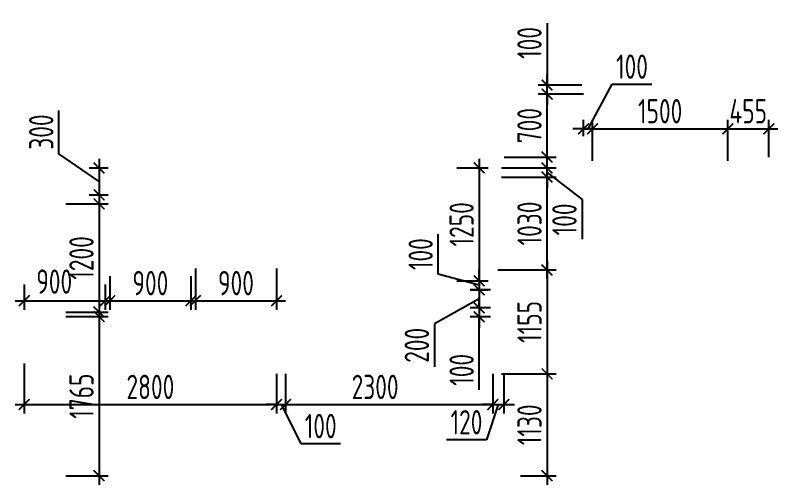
# Model space of a CAD drawing. Header units: millimetres. Extents: x -350007 to 536090, y -888 to 198380.
# Drawn here: x 75137 to 83602, y 75066 to 80274 of the extents above; entities that cross this region are included whole.
import ezdxf

# ---------------------------------------------------------------- set-up
doc = ezdxf.new("R2010")
doc.units = ezdxf.units.MM
doc.layers.add('АР_Размеры нов.', color=15, linetype='Continuous', lineweight=0)
doc.styles.add('ISOCPEUR', font='isocpeur.ttf', dxfattribs={"width": 0.7})
doc.dimstyles.new('R_100', dxfattribs={"dimtxt": 270, "dimasz": 120, "dimexe": 100, "dimexo": 0, "dimgap": 60, "dimtad": 1, "dimdec": 0, "dimrnd": 5, "dimzin": 0, "dimdsep": 46, "dimtxsty": 'ISOCPEUR', "dimblk": 'ARCHTICK', "dimcen": 0, "dimdle": 100, "dimclrd": 256, "dimclre": 256, "dimclrt": 256, "dimadec": 0, "dimazin": 0, "dimtfac": 2, "dimtdec": 0, "dimtofl": 0, "dimtmove": 1, "dimatfit": 3, "dimfxl": 1, "dimtvp": 3, "dimtolj": 1, "dimtzin": 0, "dimarcsym": 0})

# ---------------------------------------------------------------- blocks, each defined once
blk = doc.blocks.new('_ArchTick')
at = {"color": 0, "linetype": 'ByBlock', "const_width": 0.15}
blk.add_lwpolyline([(-0.5, -0.5), (0.5, 0.5)], dxfattribs=at)
blk = doc.blocks.new('*D2576')
at = {"layer": 'Defpoints', "color": 0, "ltscale": 100, "transparency": 16777216}
for p in [(80535.2, 78479), (81041.1, 78479), (80495.2, 77448.7)]:
    blk.add_point(p, dxfattribs=at)
at = {"layer": 'АР_Размеры нов.', "lineweight": -2, "ltscale": 100, "transparency": 16777216}
for p, q in [((81041.1, 77348.7), (81041.1, 78579)), ((80535.2, 78479), (81141.1, 78479)), ((80495.2, 77448.7), (81141.1, 77448.7))]:
    blk.add_line(p, q, dxfattribs=at)
at = {"layer": 'АР_Размеры нов.', "lineweight": -2, "ltscale": 100, "transparency": 16777216, "xscale": 120, "yscale": 120, "zscale": 120}
for p, rotation in [((81041.1, 78479), 90), ((81041.1, 77448.7), 270)]:
    blk.add_blockref('_ArchTick', p, dxfattribs=dict(at, rotation=rotation))
at = {"layer": 'АР_Размеры нов.', "ltscale": 100, "transparency": 16777216, "insert": (80846.1, 77963.9), "char_height": 270, "attachment_point": 5, "rotation": 90, "style": 'ISOCPEUR'}
blk.add_mtext('\\A1;1030', dxfattribs=at)
blk = doc.blocks.new('*D2613')
at = {"layer": 'Defpoints', "color": 0, "ltscale": 100, "transparency": 16777216}
for p in [(83047, 79013.9), (81547, 78660.4), (83047, 78660.4)]:
    blk.add_point(p, dxfattribs=at)
at = {"layer": 'АР_Размеры нов.', "lineweight": -2, "ltscale": 100, "transparency": 16777216}
for p, q in [((81547, 78660.4), (81547, 79113.9)), ((83047, 78660.4), (83047, 79113.9)), ((81447, 79013.9), (83147, 79013.9))]:
    blk.add_line(p, q, dxfattribs=at)
at = {"layer": 'АР_Размеры нов.', "lineweight": -2, "ltscale": 100, "transparency": 16777216, "xscale": 120, "yscale": 120, "zscale": 120, "rotation": 180}
blk.add_blockref('_ArchTick', (81547, 79013.9), dxfattribs=at)
at = {"layer": 'АР_Размеры нов.', "lineweight": -2, "ltscale": 100, "transparency": 16777216, "xscale": 120, "yscale": 120, "zscale": 120}
blk.add_blockref('_ArchTick', (83047, 79013.9), dxfattribs=at)
at = {"layer": 'АР_Размеры нов.', "ltscale": 100, "transparency": 16777216, "insert": (82297, 79208.9), "char_height": 270, "attachment_point": 5, "style": 'ISOCPEUR'}
blk.add_mtext('\\A1;1500', dxfattribs=at)
blk = doc.blocks.new('*D1956')
at = {"layer": 'Defpoints', "color": 0, "ltscale": 100, "transparency": 16777216}
for p in [(80535.2, 78479), (81041.1, 78479), (80495.2, 77448.7)]:
    blk.add_point(p, dxfattribs=at)
at = {"layer": 'АР_Размеры нов.', "lineweight": -2, "ltscale": 100, "transparency": 16777216}
for p, q in [((81041.1, 77348.7), (81041.1, 78579)), ((80535.2, 78479), (81141.1, 78479)), ((80495.2, 77448.7), (81141.1, 77448.7))]:
    blk.add_line(p, q, dxfattribs=at)
at = {"layer": 'АР_Размеры нов.', "lineweight": -2, "ltscale": 100, "transparency": 16777216, "xscale": 120, "yscale": 120, "zscale": 120}
for p, rotation in [((81041.1, 78479), 90), ((81041.1, 77448.7), 270)]:
    blk.add_blockref('_ArchTick', p, dxfattribs=dict(at, rotation=rotation))
at = {"layer": 'АР_Размеры нов.', "ltscale": 100, "transparency": 16777216, "insert": (80846.1, 77963.9), "char_height": 270, "attachment_point": 5, "rotation": 90, "style": 'ISOCPEUR'}
blk.add_mtext('\\A1;1030', dxfattribs=at)
blk = doc.blocks.new('*D1968')
at = {"layer": 'Defpoints', "color": 0, "ltscale": 500, "transparency": 16777216}
for p in [(75957.8, 78580.3), (75957.8, 78281.5), (76067.6, 78281.5)]:
    blk.add_point(p, dxfattribs=at)
at = {"layer": 'АР_Размеры нов.', "lineweight": -2, "ltscale": 500, "transparency": 16777216}
for p, q in [((75620.9, 78738.2), (75620.9, 79217.3)), ((76067.6, 78430.9), (75620.9, 78738.2)), ((76067.6, 78680.3), (76067.6, 78181.5)), ((75957.8, 78580.3), (76167.6, 78580.3)), ((75957.8, 78281.5), (76167.6, 78281.5))]:
    blk.add_line(p, q, dxfattribs=at)
at = {"layer": 'АР_Размеры нов.', "lineweight": -2, "ltscale": 500, "transparency": 16777216, "xscale": 120, "yscale": 120, "zscale": 120}
for p, rotation in [((76067.6, 78580.3), 90), ((76067.6, 78281.5), 270)]:
    blk.add_blockref('_ArchTick', p, dxfattribs=dict(at, rotation=rotation))
at = {"layer": 'АР_Размеры нов.', "lineweight": 13, "ltscale": 500, "transparency": 16777216, "insert": (75425.9, 78977.8), "char_height": 270, "attachment_point": 5, "rotation": 90, "style": 'ISOCPEUR'}
blk.add_mtext('\\A1;300', dxfattribs=at)
blk = doc.blocks.new('*D1969')
at = {"layer": 'Defpoints', "color": 0, "ltscale": 500, "transparency": 16777216}
for p in [(75697.6, 78181.5), (75697.6, 76981.5), (76067.6, 76981.5)]:
    blk.add_point(p, dxfattribs=at)
at = {"layer": 'АР_Размеры нов.', "lineweight": -2, "ltscale": 500, "transparency": 16777216}
for p, q in [((76067.6, 78281.5), (76067.6, 76881.5)), ((75697.6, 78181.5), (76167.6, 78181.5)), ((75697.6, 76981.5), (76167.6, 76981.5))]:
    blk.add_line(p, q, dxfattribs=at)
at = {"layer": 'АР_Размеры нов.', "lineweight": -2, "ltscale": 500, "transparency": 16777216, "xscale": 120, "yscale": 120, "zscale": 120}
for p, rotation in [((76067.6, 78181.5), 90), ((76067.6, 76981.5), 270)]:
    blk.add_blockref('_ArchTick', p, dxfattribs=dict(at, rotation=rotation))
at = {"layer": 'АР_Размеры нов.', "lineweight": 13, "ltscale": 500, "transparency": 16777216, "insert": (75872.6, 77581.5), "char_height": 270, "attachment_point": 5, "rotation": 90, "style": 'ISOCPEUR'}
blk.add_mtext('\\A1;1200', dxfattribs=at)
blk = doc.blocks.new('*D1970')
at = {"layer": 'Defpoints', "color": 0, "ltscale": 500, "transparency": 16777216}
for p in [(75697.6, 76931.5), (75697.6, 75165.7), (76067.6, 75165.7)]:
    blk.add_point(p, dxfattribs=at)
at = {"layer": 'АР_Размеры нов.', "lineweight": -2, "ltscale": 500, "transparency": 16777216}
for p, q in [((76067.6, 77031.5), (76067.6, 75065.7)), ((75697.6, 76931.5), (76167.6, 76931.5)), ((75697.6, 75165.7), (76167.6, 75165.7))]:
    blk.add_line(p, q, dxfattribs=at)
at = {"layer": 'АР_Размеры нов.', "lineweight": -2, "ltscale": 500, "transparency": 16777216, "xscale": 120, "yscale": 120, "zscale": 120}
for p, rotation in [((76067.6, 76931.5), 90), ((76067.6, 75165.7), 270)]:
    blk.add_blockref('_ArchTick', p, dxfattribs=dict(at, rotation=rotation))
at = {"layer": 'АР_Размеры нов.', "lineweight": 13, "ltscale": 500, "transparency": 16777216, "insert": (75872.6, 76048.6), "char_height": 270, "attachment_point": 5, "rotation": 90, "style": 'ISOCPEUR'}
blk.add_mtext('\\A1;1765', dxfattribs=at)
blk = doc.blocks.new('*D1971')
at = {"layer": 'Defpoints', "color": 0, "ltscale": 500, "transparency": 16777216}
for p in [(75237.5, 77285.7), (76137.5, 77285.7), (76137.5, 77107.4)]:
    blk.add_point(p, dxfattribs=at)
at = {"layer": 'АР_Размеры нов.', "lineweight": -2, "ltscale": 500, "transparency": 16777216}
for p, q in [((75237.5, 77285.7), (75237.5, 77007.4)), ((76137.5, 77285.7), (76137.5, 77007.4)), ((75137.5, 77107.4), (76237.5, 77107.4))]:
    blk.add_line(p, q, dxfattribs=at)
at = {"layer": 'АР_Размеры нов.', "lineweight": -2, "ltscale": 500, "transparency": 16777216, "xscale": 120, "yscale": 120, "zscale": 120, "rotation": 180}
blk.add_blockref('_ArchTick', (75237.5, 77107.4), dxfattribs=at)
at = {"layer": 'АР_Размеры нов.', "lineweight": -2, "ltscale": 500, "transparency": 16777216, "xscale": 120, "yscale": 120, "zscale": 120}
blk.add_blockref('_ArchTick', (76137.5, 77107.4), dxfattribs=at)
at = {"layer": 'АР_Размеры нов.', "lineweight": 13, "ltscale": 500, "transparency": 16777216, "insert": (75569.9, 77319.1), "char_height": 270, "attachment_point": 5, "style": 'ISOCPEUR'}
blk.add_mtext('\\A1;900', dxfattribs=at)
blk = doc.blocks.new('*D1972')
at = {"layer": 'Defpoints', "color": 0, "ltscale": 500, "transparency": 16777216}
for p in [(76187.5, 77378.2), (77087.8, 77378.2), (77087.8, 77107.4)]:
    blk.add_point(p, dxfattribs=at)
at = {"layer": 'АР_Размеры нов.', "lineweight": -2, "ltscale": 500, "transparency": 16777216}
for p, q in [((76187.5, 77378.2), (76187.5, 77007.4)), ((77087.8, 77378.2), (77087.8, 77007.4)), ((76087.5, 77107.4), (77187.8, 77107.4))]:
    blk.add_line(p, q, dxfattribs=at)
at = {"layer": 'АР_Размеры нов.', "lineweight": -2, "ltscale": 500, "transparency": 16777216, "xscale": 120, "yscale": 120, "zscale": 120, "rotation": 180}
blk.add_blockref('_ArchTick', (76187.5, 77107.4), dxfattribs=at)
at = {"layer": 'АР_Размеры нов.', "lineweight": -2, "ltscale": 500, "transparency": 16777216, "xscale": 120, "yscale": 120, "zscale": 120}
blk.add_blockref('_ArchTick', (77087.8, 77107.4), dxfattribs=at)
at = {"layer": 'АР_Размеры нов.', "lineweight": 13, "ltscale": 500, "transparency": 16777216, "insert": (76637.6, 77302.4), "char_height": 270, "attachment_point": 5, "style": 'ISOCPEUR'}
blk.add_mtext('\\A1;900', dxfattribs=at)
blk = doc.blocks.new('*D1973')
at = {"layer": 'Defpoints', "color": 0, "ltscale": 500, "transparency": 16777216}
for p in [(77137.8, 77464.3), (78037.8, 77464.3), (78037.8, 77107.4)]:
    blk.add_point(p, dxfattribs=at)
at = {"layer": 'АР_Размеры нов.', "lineweight": -2, "ltscale": 500, "transparency": 16777216}
for p, q in [((77137.8, 77464.3), (77137.8, 77007.4)), ((78037.8, 77464.3), (78037.8, 77007.4)), ((77037.8, 77107.4), (78137.8, 77107.4))]:
    blk.add_line(p, q, dxfattribs=at)
at = {"layer": 'АР_Размеры нов.', "lineweight": -2, "ltscale": 500, "transparency": 16777216, "xscale": 120, "yscale": 120, "zscale": 120, "rotation": 180}
blk.add_blockref('_ArchTick', (77137.8, 77107.4), dxfattribs=at)
at = {"layer": 'АР_Размеры нов.', "lineweight": -2, "ltscale": 500, "transparency": 16777216, "xscale": 120, "yscale": 120, "zscale": 120}
blk.add_blockref('_ArchTick', (78037.8, 77107.4), dxfattribs=at)
at = {"layer": 'АР_Размеры нов.', "lineweight": 13, "ltscale": 500, "transparency": 16777216, "insert": (77587.8, 77302.4), "char_height": 270, "attachment_point": 5, "style": 'ISOCPEUR'}
blk.add_mtext('\\A1;900', dxfattribs=at)
blk = doc.blocks.new('*D1974')
at = {"layer": 'Defpoints', "color": 0, "ltscale": 500, "transparency": 16777216}
for p in [(75237.5, 76409), (78037.8, 76295.2), (78037.8, 75955.6)]:
    blk.add_point(p, dxfattribs=at)
at = {"layer": 'АР_Размеры нов.', "lineweight": -2, "ltscale": 500, "transparency": 16777216}
for p, q in [((75237.5, 76409), (75237.5, 75855.6)), ((78037.8, 76295.2), (78037.8, 75855.6)), ((75137.5, 75955.6), (78137.8, 75955.6))]:
    blk.add_line(p, q, dxfattribs=at)
at = {"layer": 'АР_Размеры нов.', "lineweight": -2, "ltscale": 500, "transparency": 16777216, "xscale": 120, "yscale": 120, "zscale": 120, "rotation": 180}
blk.add_blockref('_ArchTick', (75237.5, 75955.6), dxfattribs=at)
at = {"layer": 'АР_Размеры нов.', "lineweight": -2, "ltscale": 500, "transparency": 16777216, "xscale": 120, "yscale": 120, "zscale": 120}
blk.add_blockref('_ArchTick', (78037.8, 75955.6), dxfattribs=at)
at = {"layer": 'АР_Размеры нов.', "lineweight": 13, "ltscale": 500, "transparency": 16777216, "insert": (76637.6, 76150.6), "char_height": 270, "attachment_point": 5, "style": 'ISOCPEUR'}
blk.add_mtext('\\A1;2800', dxfattribs=at)
blk = doc.blocks.new('*D1747')
at = {"layer": 'Defpoints', "color": 0, "ltscale": 500, "transparency": 16777216}
for p in [(78037.8, 76295.2), (78137.8, 76295.2), (78137.8, 75955.6)]:
    blk.add_point(p, dxfattribs=at)
at = {"layer": 'АР_Размеры нов.', "lineweight": -2, "ltscale": 500, "transparency": 16777216}
for p, q in [((78037.8, 76295.2), (78037.8, 75855.6)), ((78137.8, 76295.2), (78137.8, 75855.6)), ((78037.8, 75955.6), (77917.8, 75955.6)), ((78037.8, 75955.6), (78137.8, 75955.6)), ((78087.8, 75955.6), (78308.1, 75521.4)), ((78137.8, 75955.6), (78257.8, 75955.6)), ((78308.1, 75521.4), (78749.4, 75521.4))]:
    blk.add_line(p, q, dxfattribs=at)
at = {"layer": 'АР_Размеры нов.', "lineweight": -2, "ltscale": 500, "transparency": 16777216, "xscale": 120, "yscale": 120, "zscale": 120}
blk.add_blockref('_ArchTick', (78037.8, 75955.6), dxfattribs=at)
at = {"layer": 'АР_Размеры нов.', "lineweight": -2, "ltscale": 500, "transparency": 16777216, "xscale": 120, "yscale": 120, "zscale": 120, "rotation": 180}
blk.add_blockref('_ArchTick', (78137.8, 75955.6), dxfattribs=at)
at = {"layer": 'АР_Размеры нов.', "lineweight": 13, "ltscale": 500, "transparency": 16777216, "insert": (78528.7, 75716.4), "char_height": 270, "attachment_point": 5, "style": 'ISOCPEUR'}
blk.add_mtext('\\A1;100', dxfattribs=at)
blk = doc.blocks.new('*D1748')
at = {"layer": 'Defpoints', "color": 0, "ltscale": 500, "transparency": 16777216}
for p in [(78137.8, 76295.2), (80440.2, 76295.7), (80440.2, 75955.6)]:
    blk.add_point(p, dxfattribs=at)
at = {"layer": 'АР_Размеры нов.', "lineweight": -2, "ltscale": 500, "transparency": 16777216}
for p, q in [((78137.8, 76295.2), (78137.8, 75855.6)), ((80440.2, 76295.7), (80440.2, 75855.6)), ((78037.8, 75955.6), (80540.2, 75955.6))]:
    blk.add_line(p, q, dxfattribs=at)
at = {"layer": 'АР_Размеры нов.', "lineweight": -2, "ltscale": 500, "transparency": 16777216, "xscale": 120, "yscale": 120, "zscale": 120, "rotation": 180}
blk.add_blockref('_ArchTick', (78137.8, 75955.6), dxfattribs=at)
at = {"layer": 'АР_Размеры нов.', "lineweight": -2, "ltscale": 500, "transparency": 16777216, "xscale": 120, "yscale": 120, "zscale": 120}
blk.add_blockref('_ArchTick', (80440.2, 75955.6), dxfattribs=at)
at = {"layer": 'АР_Размеры нов.', "lineweight": 13, "ltscale": 500, "transparency": 16777216, "insert": (79132.3, 76150.6), "char_height": 270, "attachment_point": 5, "style": 'ISOCPEUR'}
blk.add_mtext('\\A1;2300', dxfattribs=at)
blk = doc.blocks.new('*D1749')
at = {"layer": 'Defpoints', "color": 0, "ltscale": 500, "transparency": 16777216}
for p in [(80440.2, 76295.7), (80560.2, 76295.7), (80560.2, 75955.6)]:
    blk.add_point(p, dxfattribs=at)
at = {"layer": 'АР_Размеры нов.', "lineweight": -2, "ltscale": 500, "transparency": 16777216}
for p, q in [((80440.2, 76295.7), (80440.2, 75855.6)), ((80560.2, 76295.7), (80560.2, 75855.6)), ((80440.2, 75955.6), (80320.2, 75955.6)), ((80500.2, 75955.6), (80367.6, 75563.8)), ((80440.2, 75955.6), (80560.2, 75955.6)), ((80560.2, 75955.6), (80680.2, 75955.6)), ((80367.6, 75563.8), (79926.3, 75563.8))]:
    blk.add_line(p, q, dxfattribs=at)
at = {"layer": 'АР_Размеры нов.', "lineweight": -2, "ltscale": 500, "transparency": 16777216, "xscale": 120, "yscale": 120, "zscale": 120}
blk.add_blockref('_ArchTick', (80440.2, 75955.6), dxfattribs=at)
at = {"layer": 'АР_Размеры нов.', "lineweight": -2, "ltscale": 500, "transparency": 16777216, "xscale": 120, "yscale": 120, "zscale": 120, "rotation": 180}
blk.add_blockref('_ArchTick', (80560.2, 75955.6), dxfattribs=at)
at = {"layer": 'АР_Размеры нов.', "lineweight": 13, "ltscale": 500, "transparency": 16777216, "insert": (80147, 75758.8), "char_height": 270, "attachment_point": 5, "style": 'ISOCPEUR'}
blk.add_mtext('\\A1;120', dxfattribs=at)
blk = doc.blocks.new('*D1750')
at = {"layer": 'Defpoints', "color": 0, "ltscale": 500, "transparency": 16777216}
for p in [(80535.2, 78580.3), (81041.1, 78580.3), (80535.2, 78479)]:
    blk.add_point(p, dxfattribs=at)
at = {"layer": 'АР_Размеры нов.', "lineweight": -2, "ltscale": 500, "transparency": 16777216}
for p, q in [((81041.1, 78580.3), (81041.1, 78700.3)), ((80535.2, 78580.3), (81141.1, 78580.3)), ((81041.1, 78479), (81041.1, 78580.3)), ((80535.2, 78479), (81141.1, 78479)), ((81041.1, 78529.7), (81429.6, 78229.5)), ((81041.1, 78479), (81041.1, 78359)), ((81429.6, 78229.5), (81429.6, 77788.2))]:
    blk.add_line(p, q, dxfattribs=at)
at = {"layer": 'АР_Размеры нов.', "lineweight": -2, "ltscale": 500, "transparency": 16777216, "xscale": 120, "yscale": 120, "zscale": 120}
for p, rotation in [((81041.1, 78580.3), 270), ((81041.1, 78479), 90)]:
    blk.add_blockref('_ArchTick', p, dxfattribs=dict(at, rotation=rotation))
at = {"layer": 'АР_Размеры нов.', "lineweight": 13, "ltscale": 500, "transparency": 16777216, "insert": (81234.6, 78008.9), "char_height": 270, "attachment_point": 5, "rotation": 90, "style": 'ISOCPEUR'}
blk.add_mtext('\\A1;100', dxfattribs=at)
blk = doc.blocks.new('*D1751')
at = {"layer": 'Defpoints', "color": 0, "ltscale": 500, "transparency": 16777216}
for p in [(80495.2, 77448.7), (80535.2, 76295.7), (81041.1, 76295.7)]:
    blk.add_point(p, dxfattribs=at)
at = {"layer": 'АР_Размеры нов.', "lineweight": -2, "ltscale": 500, "transparency": 16777216}
for p, q in [((81041.1, 77548.7), (81041.1, 76195.7)), ((80495.2, 77448.7), (81141.1, 77448.7)), ((80535.2, 76295.7), (81141.1, 76295.7))]:
    blk.add_line(p, q, dxfattribs=at)
at = {"layer": 'АР_Размеры нов.', "lineweight": -2, "ltscale": 500, "transparency": 16777216, "xscale": 120, "yscale": 120, "zscale": 120}
for p, rotation in [((81041.1, 77448.7), 90), ((81041.1, 76295.7), 270)]:
    blk.add_blockref('_ArchTick', p, dxfattribs=dict(at, rotation=rotation))
at = {"layer": 'АР_Размеры нов.', "lineweight": 13, "ltscale": 500, "transparency": 16777216, "insert": (80846.1, 76872.2), "char_height": 270, "attachment_point": 5, "rotation": 90, "style": 'ISOCPEUR'}
blk.add_mtext('\\A1;1155', dxfattribs=at)
blk = doc.blocks.new('*D1752')
at = {"layer": 'Defpoints', "color": 0, "ltscale": 500, "transparency": 16777216}
for p in [(80535.2, 76295.7), (80745.8, 75165.7), (81041.1, 75165.7)]:
    blk.add_point(p, dxfattribs=at)
at = {"layer": 'АР_Размеры нов.', "lineweight": -2, "ltscale": 500, "transparency": 16777216}
for p, q in [((81041.1, 76395.7), (81041.1, 75065.7)), ((80535.2, 76295.7), (81141.1, 76295.7)), ((80745.8, 75165.7), (81141.1, 75165.7))]:
    blk.add_line(p, q, dxfattribs=at)
at = {"layer": 'АР_Размеры нов.', "lineweight": -2, "ltscale": 500, "transparency": 16777216, "xscale": 120, "yscale": 120, "zscale": 120}
for p, rotation in [((81041.1, 76295.7), 90), ((81041.1, 75165.7), 270)]:
    blk.add_blockref('_ArchTick', p, dxfattribs=dict(at, rotation=rotation))
at = {"layer": 'АР_Размеры нов.', "lineweight": 13, "ltscale": 500, "transparency": 16777216, "insert": (80846.1, 75730.7), "char_height": 270, "attachment_point": 5, "rotation": 90, "style": 'ISOCPEUR'}
blk.add_mtext('\\A1;1130', dxfattribs=at)
blk = doc.blocks.new('*D1753')
at = {"layer": 'Defpoints', "color": 0, "ltscale": 500, "transparency": 16777216}
for p in [(80039.4, 78580.4), (80039.4, 77328.7), (80287.7, 77328.7)]:
    blk.add_point(p, dxfattribs=at)
at = {"layer": 'АР_Размеры нов.', "lineweight": -2, "ltscale": 500, "transparency": 16777216}
for p, q in [((80287.7, 78680.4), (80287.7, 77228.7)), ((80039.4, 78580.4), (80387.7, 78580.4)), ((80039.4, 77328.7), (80387.7, 77328.7))]:
    blk.add_line(p, q, dxfattribs=at)
at = {"layer": 'АР_Размеры нов.', "lineweight": -2, "ltscale": 500, "transparency": 16777216, "xscale": 120, "yscale": 120, "zscale": 120}
for p, rotation in [((80287.7, 78580.4), 90), ((80287.7, 77328.7), 270)]:
    blk.add_blockref('_ArchTick', p, dxfattribs=dict(at, rotation=rotation))
at = {"layer": 'АР_Размеры нов.', "lineweight": 13, "ltscale": 500, "transparency": 16777216, "insert": (80092.7, 77954.6), "char_height": 270, "attachment_point": 5, "rotation": 90, "style": 'ISOCPEUR'}
blk.add_mtext('\\A1;1250', dxfattribs=at)
blk = doc.blocks.new('*D1754')
at = {"layer": 'Defpoints', "color": 0, "ltscale": 500, "transparency": 16777216}
for p in [(80195.9, 77328.7), (80195.9, 77228.7), (80287.7, 77228.7)]:
    blk.add_point(p, dxfattribs=at)
at = {"layer": 'АР_Размеры нов.', "lineweight": -2, "ltscale": 500, "transparency": 16777216}
for p, q in [((79833, 77403), (79833, 77844.3)), ((80287.7, 77278.7), (79833, 77403)), ((80287.7, 77328.7), (80287.7, 77448.7)), ((80195.9, 77328.7), (80387.7, 77328.7)), ((80287.7, 77328.7), (80287.7, 77228.7)), ((80195.9, 77228.7), (80387.7, 77228.7)), ((80287.7, 77228.7), (80287.7, 77108.7))]:
    blk.add_line(p, q, dxfattribs=at)
at = {"layer": 'АР_Размеры нов.', "lineweight": -2, "ltscale": 500, "transparency": 16777216, "xscale": 120, "yscale": 120, "zscale": 120}
for p, rotation in [((80287.7, 77328.7), 270), ((80287.7, 77228.7), 90)]:
    blk.add_blockref('_ArchTick', p, dxfattribs=dict(at, rotation=rotation))
at = {"layer": 'АР_Размеры нов.', "lineweight": 13, "ltscale": 500, "transparency": 16777216, "insert": (79638, 77623.7), "char_height": 270, "attachment_point": 5, "rotation": 90, "style": 'ISOCPEUR'}
blk.add_mtext('\\A1;100', dxfattribs=at)
blk = doc.blocks.new('*D2097')
at = {"layer": 'Defpoints', "color": 0, "ltscale": 500, "transparency": 16777216}
for p in [(83502.5, 79013.9), (83047, 78660.4), (83502.5, 78700.3)]:
    blk.add_point(p, dxfattribs=at)
at = {"layer": 'АР_Размеры нов.', "lineweight": -2, "ltscale": 500, "transparency": 16777216}
for p, q in [((83047, 78660.4), (83047, 79113.9)), ((83502.5, 78700.3), (83502.5, 79113.9)), ((82947, 79013.9), (83602.5, 79013.9))]:
    blk.add_line(p, q, dxfattribs=at)
at = {"layer": 'АР_Размеры нов.', "lineweight": -2, "ltscale": 500, "transparency": 16777216, "xscale": 120, "yscale": 120, "zscale": 120, "rotation": 180}
blk.add_blockref('_ArchTick', (83047, 79013.9), dxfattribs=at)
at = {"layer": 'АР_Размеры нов.', "lineweight": -2, "ltscale": 500, "transparency": 16777216, "xscale": 120, "yscale": 120, "zscale": 120}
blk.add_blockref('_ArchTick', (83502.5, 79013.9), dxfattribs=at)
at = {"layer": 'АР_Размеры нов.', "lineweight": 13, "ltscale": 500, "transparency": 16777216, "insert": (83274.7, 79208.9), "char_height": 270, "attachment_point": 5, "style": 'ISOCPEUR'}
blk.add_mtext('\\A1;455', dxfattribs=at)
blk = doc.blocks.new('*D2101')
at = {"layer": 'Defpoints', "color": 0, "ltscale": 500, "transparency": 16777216}
for p in [(80535.2, 78580.3), (81041.1, 78580.3), (80535.2, 78479)]:
    blk.add_point(p, dxfattribs=at)
at = {"layer": 'АР_Размеры нов.', "lineweight": -2, "ltscale": 500, "transparency": 16777216}
for p, q in [((81041.1, 78580.3), (81041.1, 78700.3)), ((80535.2, 78580.3), (81141.1, 78580.3)), ((81041.1, 78479), (81041.1, 78580.3)), ((80535.2, 78479), (81141.1, 78479)), ((81041.1, 78529.7), (81429.6, 78229.5)), ((81041.1, 78479), (81041.1, 78359)), ((81429.6, 78229.5), (81429.6, 77788.2))]:
    blk.add_line(p, q, dxfattribs=at)
at = {"layer": 'АР_Размеры нов.', "lineweight": -2, "ltscale": 500, "transparency": 16777216, "xscale": 120, "yscale": 120, "zscale": 120}
for p, rotation in [((81041.1, 78580.3), 270), ((81041.1, 78479), 90)]:
    blk.add_blockref('_ArchTick', p, dxfattribs=dict(at, rotation=rotation))
at = {"layer": 'АР_Размеры нов.', "lineweight": 13, "ltscale": 500, "transparency": 16777216, "insert": (81234.6, 78008.9), "char_height": 270, "attachment_point": 5, "rotation": 90, "style": 'ISOCPEUR'}
blk.add_mtext('\\A1;100', dxfattribs=at)
blk = doc.blocks.new('*D2102')
at = {"layer": 'Defpoints', "color": 0, "ltscale": 500, "transparency": 16777216}
for p in [(81447, 79013.9), (81447, 78934.2), (81547, 78660.4)]:
    blk.add_point(p, dxfattribs=at)
at = {"layer": 'АР_Размеры нов.', "lineweight": -2, "ltscale": 500, "transparency": 16777216}
for p, q in [((81497, 79013.9), (81763.8, 79508.6)), ((81763.8, 79508.6), (82205.1, 79508.6)), ((81447, 78934.2), (81447, 79113.9)), ((81547, 78660.4), (81547, 79113.9)), ((81447, 79013.9), (81327, 79013.9)), ((81547, 79013.9), (81447, 79013.9)), ((81547, 79013.9), (81667, 79013.9))]:
    blk.add_line(p, q, dxfattribs=at)
at = {"layer": 'АР_Размеры нов.', "lineweight": -2, "ltscale": 500, "transparency": 16777216, "xscale": 120, "yscale": 120, "zscale": 120}
blk.add_blockref('_ArchTick', (81447, 79013.9), dxfattribs=at)
at = {"layer": 'АР_Размеры нов.', "lineweight": -2, "ltscale": 500, "transparency": 16777216, "xscale": 120, "yscale": 120, "zscale": 120, "rotation": 180}
blk.add_blockref('_ArchTick', (81547, 79013.9), dxfattribs=at)
at = {"layer": 'АР_Размеры нов.', "lineweight": 13, "ltscale": 500, "transparency": 16777216, "insert": (81984.5, 79703.6), "char_height": 270, "attachment_point": 5, "style": 'ISOCPEUR'}
blk.add_mtext('\\A1;100', dxfattribs=at)
blk = doc.blocks.new('*D2103')
at = {"layer": 'Defpoints', "color": 0, "ltscale": 500, "transparency": 16777216}
for p in [(81041.1, 79398.5), (81447, 79398.5), (80564.2, 78700.3)]:
    blk.add_point(p, dxfattribs=at)
at = {"layer": 'АР_Размеры нов.', "lineweight": -2, "ltscale": 500, "transparency": 16777216}
for p, q in [((81041.1, 78600.3), (81041.1, 79498.5)), ((81447, 79398.5), (80941.1, 79398.5)), ((80564.2, 78700.3), (81141.1, 78700.3))]:
    blk.add_line(p, q, dxfattribs=at)
at = {"layer": 'АР_Размеры нов.', "lineweight": -2, "ltscale": 500, "transparency": 16777216, "xscale": 120, "yscale": 120, "zscale": 120}
for p, rotation in [((81041.1, 79398.5), 90), ((81041.1, 78700.3), 270)]:
    blk.add_blockref('_ArchTick', p, dxfattribs=dict(at, rotation=rotation))
at = {"layer": 'АР_Размеры нов.', "lineweight": 13, "ltscale": 500, "transparency": 16777216, "insert": (80846.1, 79049.4), "char_height": 270, "attachment_point": 5, "rotation": 90, "style": 'ISOCPEUR'}
blk.add_mtext('\\A1;700', dxfattribs=at)
blk = doc.blocks.new('*D2104')
at = {"layer": 'Defpoints', "color": 0, "ltscale": 500, "transparency": 16777216}
for p in [(81041.1, 79498.5), (81427, 79498.5), (81447, 79398.5)]:
    blk.add_point(p, dxfattribs=at)
at = {"layer": 'АР_Размеры нов.', "lineweight": -2, "ltscale": 500, "transparency": 16777216}
for p, q in [((81041.1, 80187.7), (81041.1, 79498.5)), ((81041.1, 79498.5), (81041.1, 79618.5)), ((81427, 79498.5), (80941.1, 79498.5)), ((81041.1, 79398.5), (81041.1, 79498.5)), ((81447, 79398.5), (80941.1, 79398.5)), ((81041.1, 79398.5), (81041.1, 79278.5))]:
    blk.add_line(p, q, dxfattribs=at)
at = {"layer": 'АР_Размеры нов.', "lineweight": -2, "ltscale": 500, "transparency": 16777216, "xscale": 120, "yscale": 120, "zscale": 120}
for p, rotation in [((81041.1, 79498.5), 270), ((81041.1, 79398.5), 90)]:
    blk.add_blockref('_ArchTick', p, dxfattribs=dict(at, rotation=rotation))
at = {"layer": 'АР_Размеры нов.', "lineweight": 13, "ltscale": 500, "transparency": 16777216, "insert": (80846.1, 79967), "char_height": 270, "attachment_point": 5, "rotation": 90, "style": 'ISOCPEUR'}
blk.add_mtext('\\A1;100', dxfattribs=at)
blk = doc.blocks.new('*D3137')
at = {"layer": 'Defpoints', "color": 0, "transparency": 16777216}
for p in [(80414.8, 77228.7), (80287.7, 77027.8), (80414.9, 77027.8)]:
    blk.add_point(p, dxfattribs=at)
at = {"layer": 'АР_Размеры нов.', "lineweight": -2, "transparency": 16777216}
for p, q in [((80287.7, 77328.7), (80287.7, 76927.8)), ((80414.8, 77228.7), (80187.7, 77228.7)), ((80287.7, 77128.3), (79791.2, 76852)), ((80414.9, 77027.8), (80187.7, 77027.8)), ((79791.2, 76852), (79791.2, 76372.9))]:
    blk.add_line(p, q, dxfattribs=at)
at = {"layer": 'АР_Размеры нов.', "lineweight": -2, "transparency": 16777216, "xscale": 120, "yscale": 120, "zscale": 120}
for p, rotation in [((80287.7, 77228.7), 90), ((80287.7, 77027.8), 270)]:
    blk.add_blockref('_ArchTick', p, dxfattribs=dict(at, rotation=rotation))
at = {"layer": 'АР_Размеры нов.', "transparency": 16777216, "insert": (79596.2, 76612.4), "char_height": 270, "attachment_point": 5, "rotation": 90, "style": 'ISOCPEUR'}
blk.add_mtext('\\A1;200', dxfattribs=at)
blk = doc.blocks.new('*D3138')
at = {"layer": 'Defpoints', "color": 0, "transparency": 16777216}
for p in [(80414.9, 77027.8), (80287.7, 76927.8), (80415, 76927.8)]:
    blk.add_point(p, dxfattribs=at)
at = {"layer": 'АР_Размеры нов.', "lineweight": -2, "transparency": 16777216}
for p, q in [((80287.7, 77027.8), (80287.7, 77147.8)), ((80414.9, 77027.8), (80187.7, 77027.8)), ((80287.7, 77027.8), (80287.7, 76927.8)), ((80415, 76927.8), (80187.7, 76927.8)), ((80287.7, 76927.8), (80287.7, 76807.8)), ((80287.7, 76119.6), (80287.7, 76927.8))]:
    blk.add_line(p, q, dxfattribs=at)
at = {"layer": 'АР_Размеры нов.', "lineweight": -2, "transparency": 16777216, "xscale": 120, "yscale": 120, "zscale": 120}
for p, rotation in [((80287.7, 77027.8), 270), ((80287.7, 76927.8), 90)]:
    blk.add_blockref('_ArchTick', p, dxfattribs=dict(at, rotation=rotation))
at = {"layer": 'АР_Размеры нов.', "transparency": 16777216, "insert": (80092.7, 76340.3), "char_height": 270, "attachment_point": 5, "rotation": 90, "style": 'ISOCPEUR'}
blk.add_mtext('\\A1;100', dxfattribs=at)

msp = doc.modelspace()

# ---------------------------------------------------------------- dimensions: what is measured, and where the dimension line sits
at = {"layer": 'АР_Размеры нов.', "lineweight": 13, "ltscale": 500}
for base, p1, p2, picture, middle in [((81041.1, 79498.5), (81447, 79398.5), (81427, 79498.5), '*D2104', (80989.3, 79967)), ((76067.6, 78281.5), (75957.8, 78580.3), (75957.8, 78281.5), '*D1968', (75620.9, 78798.2)), ((81041.1, 78580.3), (80535.2, 78479), (80535.2, 78580.3), '*D1750', (81429.6, 78169.5)), ((81041.1, 78580.3), (80535.2, 78479), (80535.2, 78580.3), '*D2101', (81429.6, 78169.5)), ((80287.7, 77228.7), (80195.9, 77328.7), (80195.9, 77228.7), '*D1754', (79833, 77463))]:
    dim = msp.add_linear_dim(base=base, p1=p1, p2=p2, angle=90, dimstyle='R_100', override={"dimpost": '\\X'}, dxfattribs=at)
    dim.commit()
    dim.dimension.update_dxf_attribs({"geometry": picture, "text_midpoint": middle, "dimtype": 160})
for base, p1, p2, override, picture, middle in [((81447, 79013.9), (81547, 78660.4), (81447, 78934.2), {"dimpost": '\\X', "dimfxl": 2.5, "dimarcsym": 1}, '*D2102', (81823.8, 79508.6)), ((83502.4585, 79013.933), (83046.9893, 78660.3536), (83502.4585, 78700.3286), {"dimpost": '\\X', "dimfxl": 2.5, "dimarcsym": 1}, '*D2097', (83274.7239, 79013.933)), ((76137.5, 77107.4), (75237.5, 77285.7), (76137.5, 77285.7), {"dimpost": '\\X'}, '*D1971', (75569.9, 77124.1)), ((78137.8, 75955.6), (78037.8, 76295.2), (78137.8, 76295.2), {"dimpost": '\\X'}, '*D1747', (78368.1, 75521.4)), ((80440.2, 75955.6), (78137.8, 76295.2), (80440.2, 76295.7), {"dimpost": '\\X'}, '*D1748', (79132.3, 75955.6)), ((80560.2, 75955.6), (80440.2, 76295.7), (80560.2, 76295.7), {"dimpost": '\\X'}, '*D1749', (80307.6, 75563.8))]:
    dim = msp.add_linear_dim(base=base, p1=p1, p2=p2, dimstyle='R_100', override=override, dxfattribs=at)
    dim.commit()
    dim.dimension.update_dxf_attribs({"geometry": picture, "text_midpoint": middle, "dimtype": 160})
for base, p1, p2, override, picture, middle in [((81041.1, 79398.5), (80564.2, 78700.3), (81447, 79398.5), {"dimpost": '\\X'}, '*D2103', (80846.1, 79049.4)), ((80287.7, 77328.7), (80039.4, 78580.4), (80039.4, 77328.7), {"dimpost": '\\X'}, '*D1753', (80092.7, 77954.6)), ((76067.6, 76981.5), (75697.6, 78181.5), (75697.6, 76981.5), {"dimpost": '\\X'}, '*D1969', (75872.6, 77581.5)), ((81041.1, 76295.7), (80495.2, 77448.7), (80535.2, 76295.7), {"dimpost": '\\X', "dimfxl": 2.5, "dimarcsym": 1}, '*D1751', (80846.1, 76872.2)), ((76067.6, 75165.7), (75697.6, 76931.5), (75697.6, 75165.7), {"dimpost": '\\X'}, '*D1970', (75872.6, 76048.6)), ((81041.1, 75165.7), (80535.2, 76295.7), (80745.8, 75165.7), {"dimpost": '\\X', "dimfxl": 2.5, "dimarcsym": 1}, '*D1752', (80846.1, 75730.7))]:
    dim = msp.add_linear_dim(base=base, p1=p1, p2=p2, angle=90, dimstyle='R_100', override=override, dxfattribs=at)
    dim.commit()
    dim.dimension.update_dxf_attribs({"geometry": picture, "text_midpoint": middle})
at = {"layer": 'АР_Размеры нов.', "ltscale": 100}
dim = msp.add_linear_dim(base=(83047, 79013.9), p1=(81547, 78660.4), p2=(83047, 78660.4), dimstyle='R_100', override={"dimpost": '\\X', "dimfxl": 2.5, "dimarcsym": 1}, dxfattribs=at)
dim.commit()
dim.dimension.update_dxf_attribs({"geometry": '*D2613', "text_midpoint": (82297, 79208.9)})
for picture in ['*D2576', '*D1956']:
    dim = msp.add_linear_dim(base=(81041.1, 78479), p1=(80495.2, 77448.7), p2=(80535.2, 78479), angle=90, dimstyle='R_100', override={"dimpost": '\\X', "dimfxl": 2.5, "dimarcsym": 1}, dxfattribs=at)
    dim.commit()
    dim.dimension.update_dxf_attribs({"geometry": picture, "text_midpoint": (80846.1, 77963.9)})
at = {"layer": 'АР_Размеры нов.', "lineweight": 13, "ltscale": 500}
for base, p1, p2, picture, middle in [((77087.8, 77107.4), (76187.5, 77378.2), (77087.8, 77378.2), '*D1972', (76637.6, 77302.4)), ((78037.8, 77107.4), (77137.8, 77464.3), (78037.8, 77464.3), '*D1973', (77587.8, 77302.4)), ((78037.8, 75955.6), (75237.5, 76409), (78037.8, 76295.2), '*D1974', (76637.6, 76150.6))]:
    dim = msp.add_linear_dim(base=base, p1=p1, p2=p2, dimstyle='R_100', override={"dimpost": '\\X'}, dxfattribs=at)
    dim.commit()
    dim.dimension.update_dxf_attribs({"geometry": picture, "text_midpoint": middle})
at = {"layer": 'АР_Размеры нов.'}
for base, p1, p2, picture, middle in [((80287.7, 77027.8), (80414.8, 77228.7), (80414.9, 77027.8), '*D3137', (79791.2, 76792)), ((80287.7, 76927.8), (80414.9, 77027.8), (80415, 76927.8), '*D3138', (80077.5, 76340.3))]:
    dim = msp.add_linear_dim(base=base, p1=p1, p2=p2, angle=90, dimstyle='R_100', override={"dimpost": '\\X'}, dxfattribs=at)
    dim.commit()
    dim.dimension.update_dxf_attribs({"geometry": picture, "text_midpoint": middle, "dimtype": 160})

doc.saveas('drawing.dxf')
